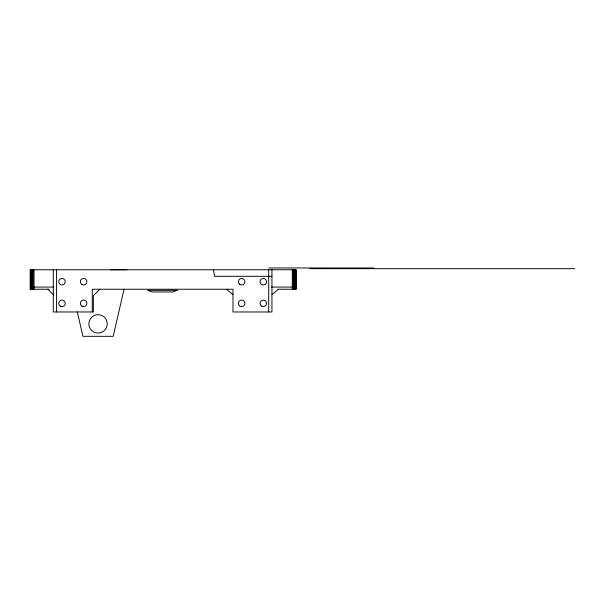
<?xml version="1.0" encoding="UTF-8"?>
<svg xmlns="http://www.w3.org/2000/svg" width="605" height="605" viewBox="0 0 605 605"><rect width="100%" height="100%" fill="white"/><g stroke="black" fill="none" stroke-linecap="round" stroke-linejoin="round"><path stroke-width="0.91" d="M124.04 289.243L113.211 336.327L82.908 336.327L77.289 311.877M99.848 289.243L93.352 295.732L93.352 311.968L53.3 311.968L53.3 269.762M271.94 294.65L278.436 289.243M309.79 268.673L574.75 268.673M110.715 269.762L126.914 269.769M271.94 276.296L214.525 276.296L213.444 269.769M30.25 287.08L53.807 287.08M271.577 287.08L296.079 287.08M49.103 289.243L30.25 289.243L30.25 269.762L296.079 269.762L296.079 289.243L277.975 289.243M226.482 289.243L232.978 294.65M47.893 289.243L53.739 295.089M295.951 269.762L295.951 289.243M295.573 269.762L295.573 289.243M294.968 269.762L294.968 289.243M294.181 269.762L294.181 289.243M293.266 269.762L293.266 289.243M292.291 269.762L292.291 289.243M271.94 269.769L271.94 311.968L232.978 311.968L232.978 289.243L92.27 289.243L92.27 311.968M268.718 269.769L268.718 311.968M56.575 269.762L56.575 311.968M34.039 269.762L34.039 289.243M33.056 269.762L33.056 289.243M32.141 269.762L32.141 289.243M31.362 269.762L31.362 289.243M30.757 269.762L30.757 289.243M30.379 269.762L30.379 289.243M268.749 267.97A2059.193 3.592 0 0 1 373.852 267.977M177.235 290.324L172.909 291.95L152.014 291.95L147.688 290.324L177.235 290.324M261.685 306.153A3.244 3.244 0 0 0 266.555 303.339A3.244 3.244 0 0 0 261.685 300.526A3.244 3.244 0 0 0 261.685 306.153M239.361 305.638A3.244 3.244 0 0 0 244.798 304.179A3.244 3.244 0 0 0 240.82 300.201A3.244 3.244 0 0 0 239.361 305.638M239.361 283.987A3.244 3.244 0 0 0 244.798 282.535A3.244 3.244 0 0 0 240.82 278.557A3.244 3.244 0 0 0 239.361 283.987M60.364 306.153A3.244 3.244 0 0 0 65.234 303.339A3.244 3.244 0 0 0 60.364 300.526A3.244 3.244 0 0 0 60.364 306.153M261.685 284.509A3.244 3.244 0 0 0 266.555 281.696A3.244 3.244 0 0 0 261.685 278.882A3.244 3.244 0 0 0 261.685 284.509M60.364 284.509A3.244 3.244 0 0 0 65.234 281.696A3.244 3.244 0 0 0 60.364 278.882A3.244 3.244 0 0 0 60.364 284.509M82.015 284.509A3.244 3.244 0 0 0 86.886 281.696A3.244 3.244 0 0 0 82.015 278.882A3.244 3.244 0 0 0 82.015 284.509M82.015 306.153A3.244 3.244 0 0 0 86.886 303.339A3.244 3.244 0 0 0 82.015 300.526A3.244 3.244 0 0 0 82.015 306.153M91.552 330.383A9.204 9.204 0 0 0 106.949 326.261A9.204 9.204 0 0 0 95.681 314.993A9.204 9.204 0 0 0 91.552 330.383"/></g></svg>
